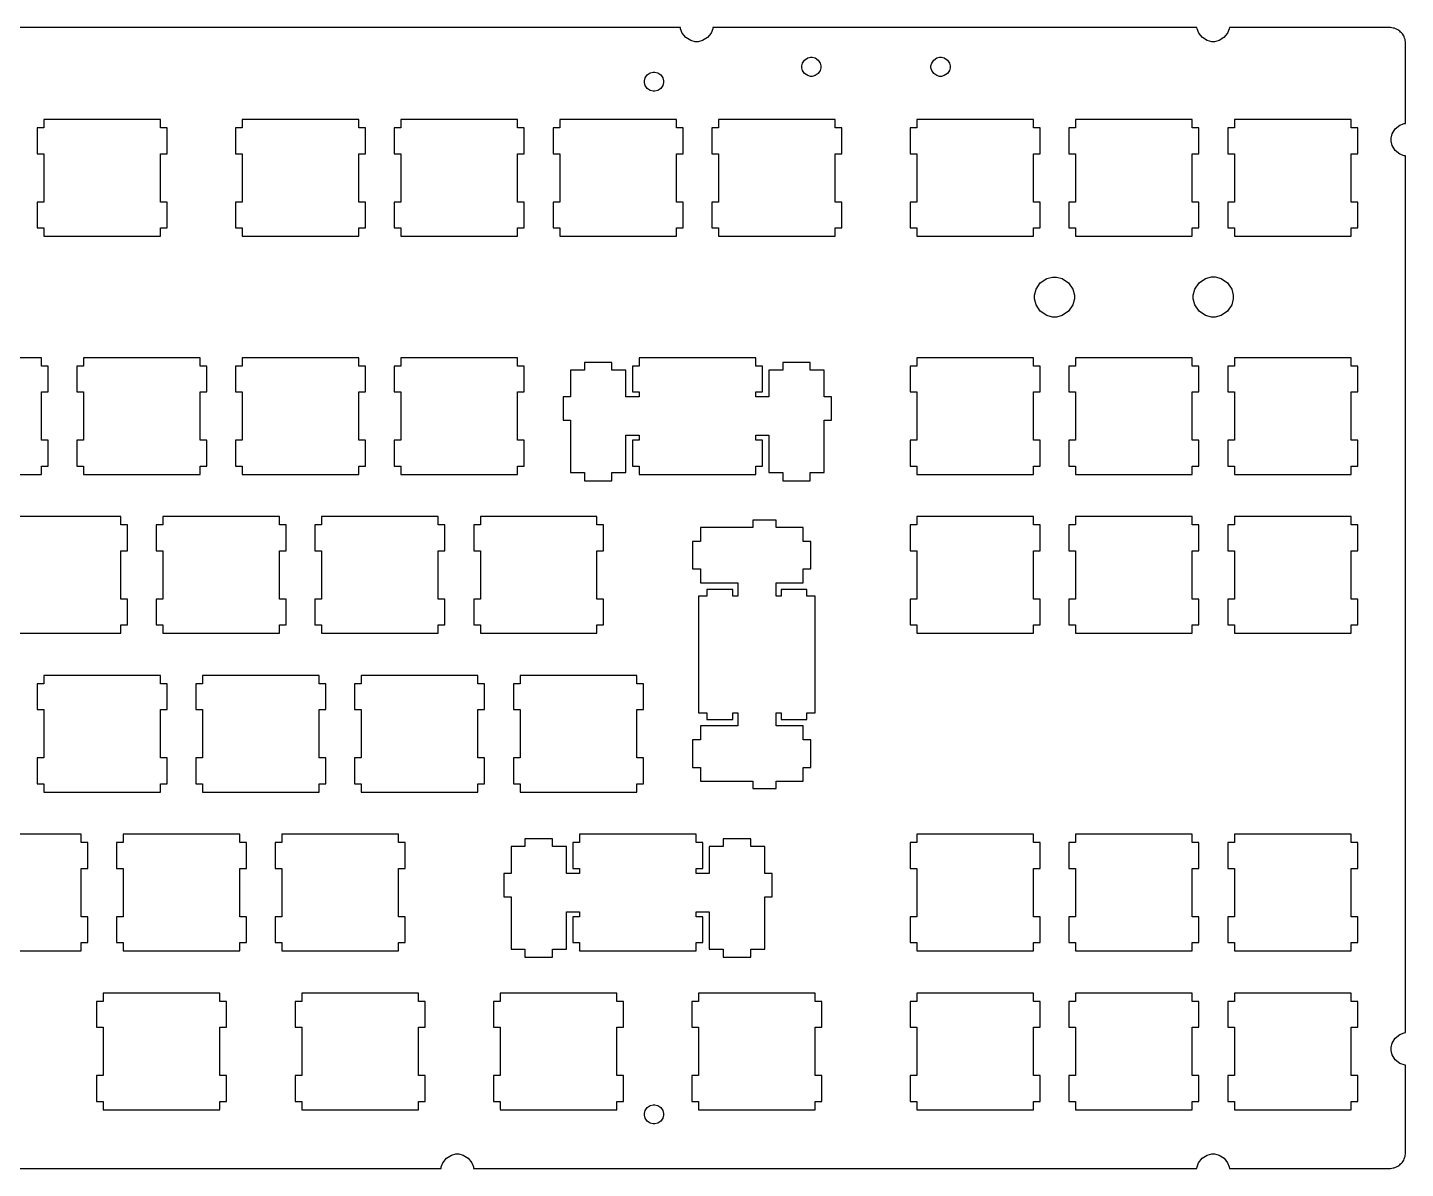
# Model space of a CAD drawing. Extents: x 0 to 356, y 0 to 137.
# Drawn here: x 190.4 to 355.7, y 0 to 136.9 of the extents above; entities that cross this region are included whole.
import ezdxf

# ---------------------------------------------------------------- set-up
doc = ezdxf.new("R2010")
doc.units = 0
doc.layers.get('0').update_dxf_attribs({"linetype": 'CONTINUOUS'})

msp = doc.modelspace()

# ---------------------------------------------------------------- linework, layer by layer
at = {"color": 0}
for p, q in [((268.708, 136.883), (125.224, 136.883)), ((268.731, 136.712), (268.708, 136.883)), ((268.93, 136.215), (268.731, 136.712)), ((269.362, 135.678), (268.93, 136.215)), ((269.958, 135.321), (269.362, 135.678)), ((271.964, 135.678), (271.371, 135.321)), ((272.394, 136.215), (271.964, 135.678)), ((272.591, 136.712), (272.394, 136.215)), ((272.615, 136.883), (272.591, 136.712)), ((330.691, 136.883), (272.615, 136.883)), ((330.714, 136.712), (330.691, 136.883)), ((330.914, 136.216), (330.714, 136.712)), ((331.347, 135.679), (330.914, 136.216)), ((331.942, 135.322), (331.347, 135.679)), ((333.945, 135.679), (333.353, 135.322)), ((334.375, 136.216), (333.945, 135.679)), ((334.573, 136.712), (334.375, 136.216)), ((334.597, 136.883), (334.573, 136.712)), ((353.931, 136.883), (334.597, 136.883)), ((354.08, 136.867), (353.931, 136.883)), ((354.231, 136.831), (354.08, 136.867)), ((354.379, 136.795), (354.231, 136.831)), ((354.521, 136.743), (354.379, 136.795)), ((354.662, 136.69), (354.521, 136.743)), ((354.792, 136.619), (354.662, 136.69)), ((354.919, 136.54), (354.792, 136.619)), ((355.043, 136.442), (354.919, 136.54)), ((355.145, 136.346), (355.043, 136.442)), ((355.254, 136.241), (355.145, 136.346)), ((355.35, 136.125), (355.254, 136.241)), ((355.431, 136.011), (355.35, 136.125)), ((355.508, 135.879), (355.431, 136.011)), ((355.572, 135.756), (355.508, 135.879)), ((355.625, 135.614), (355.572, 135.756)), ((355.667, 135.472), (355.625, 135.614)), ((270.488, 135.191), (269.958, 135.321)), ((270.666, 135.191), (270.488, 135.191)), ((270.842, 135.191), (270.666, 135.191)), ((271.371, 135.321), (270.842, 135.191)), ((332.471, 135.191), (331.942, 135.322)), ((332.649, 135.191), (332.471, 135.191)), ((332.824, 135.191), (332.649, 135.191)), ((333.353, 135.322), (332.824, 135.191)), ((355.695, 135.332), (355.667, 135.472)), ((355.713, 135.191), (355.695, 135.332)), ((355.72, 135.05), (355.713, 135.191)), ((355.72, 125.393), (355.72, 135.05)), ((283.283, 132.287), (283.373, 132.623)), ((283.283, 132.175), (283.283, 132.287)), ((283.373, 132.623), (283.62, 132.989)), ((283.62, 132.989), (283.985, 133.236)), ((283.985, 133.236), (284.319, 133.325)), ((284.319, 133.325), (284.433, 133.325)), ((284.433, 133.325), (284.544, 133.325)), ((284.544, 133.325), (284.879, 133.236)), ((284.879, 133.236), (285.246, 132.989)), ((285.246, 132.989), (285.492, 132.623)), ((285.492, 132.623), (285.583, 132.287)), ((285.583, 132.287), (285.583, 132.175)), ((298.783, 132.287), (298.873, 132.623)), ((298.783, 132.175), (298.783, 132.287)), ((298.873, 132.623), (299.12, 132.989)), ((299.12, 132.989), (299.485, 133.236)), ((299.485, 133.236), (299.82, 133.325)), ((299.82, 133.325), (299.933, 133.325)), ((299.933, 133.325), (300.045, 133.325)), ((300.045, 133.325), (300.379, 133.236)), ((300.379, 133.236), (300.746, 132.989)), ((300.746, 132.989), (300.992, 132.623)), ((300.992, 132.623), (301.083, 132.287)), ((301.083, 132.287), (301.083, 132.175)), ((264.396, 130.511), (264.486, 130.846)), ((264.486, 130.846), (264.732, 131.21)), ((264.732, 131.21), (265.097, 131.457)), ((265.097, 131.457), (265.432, 131.546)), ((265.432, 131.546), (265.545, 131.546)), ((265.545, 131.546), (265.657, 131.546)), ((265.657, 131.546), (265.992, 131.457)), ((265.992, 131.457), (266.358, 131.21)), ((266.358, 131.21), (266.605, 130.846)), ((266.605, 130.846), (266.696, 130.511)), ((283.283, 132.063), (283.283, 132.175)), ((283.373, 131.728), (283.283, 132.063)), ((283.62, 131.363), (283.373, 131.728)), ((283.985, 131.116), (283.62, 131.363)), ((284.319, 131.025), (283.985, 131.116)), ((284.433, 131.025), (284.319, 131.025)), ((284.544, 131.025), (284.433, 131.025)), ((284.879, 131.116), (284.544, 131.025)), ((285.246, 131.363), (284.879, 131.116)), ((285.492, 131.728), (285.246, 131.363)), ((285.583, 132.063), (285.492, 131.728)), ((285.583, 132.175), (285.583, 132.063)), ((298.783, 132.063), (298.783, 132.175)), ((298.873, 131.728), (298.783, 132.063)), ((299.12, 131.363), (298.873, 131.728)), ((299.485, 131.116), (299.12, 131.363)), ((299.82, 131.025), (299.485, 131.116)), ((299.933, 131.025), (299.82, 131.025)), ((300.045, 131.025), (299.933, 131.025)), ((300.379, 131.116), (300.045, 131.025)), ((300.746, 131.363), (300.379, 131.116)), ((300.992, 131.728), (300.746, 131.363)), ((301.083, 132.063), (300.992, 131.728)), ((301.083, 132.175), (301.083, 132.063)), ((264.396, 130.398), (264.396, 130.511)), ((264.396, 130.286), (264.396, 130.398)), ((264.486, 129.952), (264.396, 130.286)), ((264.732, 129.585), (264.486, 129.952)), ((265.097, 129.339), (264.732, 129.585)), ((265.432, 129.248), (265.097, 129.339)), ((265.545, 129.248), (265.432, 129.248)), ((265.657, 129.248), (265.545, 129.248)), ((265.992, 129.339), (265.657, 129.248)), ((266.358, 129.585), (265.992, 129.339)), ((266.605, 129.952), (266.358, 129.585)), ((266.696, 130.286), (266.605, 129.952)), ((266.696, 130.511), (266.696, 130.398)), ((266.696, 130.398), (266.696, 130.286)), ((206.314, 125.855), (192.315, 125.855)), ((192.315, 125.855), (192.315, 124.856)), ((206.314, 124.856), (206.314, 125.855)), ((230.128, 125.855), (216.128, 125.855)), ((216.128, 125.855), (216.128, 124.856)), ((230.128, 124.856), (230.128, 125.855)), ((249.178, 125.855), (235.178, 125.855)), ((235.178, 125.855), (235.178, 124.856)), ((249.178, 124.856), (249.178, 125.855)), ((268.228, 125.855), (254.228, 125.855)), ((254.228, 125.855), (254.228, 124.856)), ((268.228, 124.856), (268.228, 125.855)), ((287.278, 125.855), (273.278, 125.855)), ((273.278, 125.855), (273.278, 124.856)), ((287.278, 124.856), (287.278, 125.855)), ((311.089, 125.855), (297.09, 125.855)), ((297.09, 125.855), (297.09, 124.856)), ((311.089, 124.856), (311.089, 125.855)), ((330.139, 125.855), (316.14, 125.855)), ((316.14, 125.855), (316.14, 124.856)), ((330.139, 124.856), (330.139, 125.855)), ((349.189, 125.855), (335.19, 125.855)), ((335.19, 125.855), (335.19, 124.856)), ((349.189, 124.856), (349.189, 125.855)), ((192.315, 124.856), (191.514, 124.856)), ((191.514, 124.856), (191.514, 121.755)), ((207.115, 124.856), (206.314, 124.856)), ((207.115, 121.755), (207.115, 124.856)), ((216.128, 124.856), (215.328, 124.856)), ((215.328, 124.856), (215.328, 121.755)), ((230.928, 124.856), (230.128, 124.856)), ((230.928, 121.755), (230.928, 124.856)), ((235.178, 124.856), (234.378, 124.856)), ((234.378, 124.856), (234.378, 121.755)), ((249.978, 124.856), (249.178, 124.856)), ((249.978, 121.755), (249.978, 124.856)), ((254.228, 124.856), (253.428, 124.856)), ((253.428, 124.856), (253.428, 121.755)), ((269.028, 124.856), (268.228, 124.856)), ((269.028, 121.755), (269.028, 124.856)), ((273.278, 124.856), (272.478, 124.856)), ((272.478, 124.856), (272.478, 121.755)), ((288.078, 124.856), (287.278, 124.856)), ((288.078, 121.755), (288.078, 124.856)), ((297.09, 124.856), (296.289, 124.856)), ((296.289, 124.856), (296.289, 121.755)), ((311.89, 124.856), (311.089, 124.856)), ((311.89, 121.755), (311.89, 124.856)), ((316.14, 124.856), (315.339, 124.856)), ((315.339, 124.856), (315.339, 121.755)), ((330.94, 124.856), (330.139, 124.856)), ((330.94, 121.755), (330.94, 124.856)), ((335.19, 124.856), (334.389, 124.856)), ((334.389, 124.856), (334.389, 121.755)), ((349.99, 124.856), (349.189, 124.856)), ((349.99, 121.755), (349.99, 124.856)), ((354.002, 123.612), (354.132, 124.145)), ((354.132, 124.145), (354.499, 124.743)), ((354.499, 124.743), (355.043, 125.175)), ((355.043, 125.175), (355.547, 125.371)), ((355.547, 125.371), (355.72, 125.393)), ((354.002, 123.434), (354.002, 123.612)), ((354.002, 123.257), (354.002, 123.434)), ((354.132, 122.725), (354.002, 123.257)), ((354.499, 122.131), (354.132, 122.725)), ((191.514, 121.755), (192.315, 121.755)), ((192.315, 121.755), (192.315, 115.956)), ((206.314, 115.956), (206.314, 121.755)), ((206.314, 121.755), (207.115, 121.755)), ((215.328, 121.755), (216.128, 121.755)), ((216.128, 121.755), (216.128, 115.956)), ((230.128, 115.956), (230.128, 121.755)), ((230.128, 121.755), (230.928, 121.755)), ((234.378, 121.755), (235.178, 121.755)), ((235.178, 121.755), (235.178, 115.956)), ((249.178, 115.956), (249.178, 121.755)), ((249.178, 121.755), (249.978, 121.755)), ((253.428, 121.755), (254.228, 121.755)), ((254.228, 121.755), (254.228, 115.956)), ((268.228, 115.956), (268.228, 121.755)), ((268.228, 121.755), (269.028, 121.755)), ((272.478, 121.755), (273.278, 121.755)), ((273.278, 121.755), (273.278, 115.956)), ((287.278, 115.956), (287.278, 121.755)), ((287.278, 121.755), (288.078, 121.755)), ((296.289, 121.755), (297.09, 121.755)), ((297.09, 121.755), (297.09, 115.956)), ((311.089, 115.956), (311.089, 121.755)), ((311.089, 121.755), (311.89, 121.755)), ((315.339, 121.755), (316.14, 121.755)), ((316.14, 121.755), (316.14, 115.956)), ((330.139, 115.956), (330.139, 121.755)), ((330.139, 121.755), (330.94, 121.755)), ((334.389, 121.755), (335.19, 121.755)), ((335.19, 121.755), (335.19, 115.956)), ((349.189, 115.956), (349.189, 121.755)), ((349.189, 121.755), (349.99, 121.755)), ((355.043, 121.701), (354.499, 122.131)), ((355.547, 121.507), (355.043, 121.701)), ((355.72, 121.485), (355.547, 121.507)), ((355.72, 16.3394), (355.72, 121.485)), ((192.315, 115.956), (191.514, 115.956)), ((191.514, 115.956), (191.514, 112.856)), ((207.115, 115.956), (206.314, 115.956)), ((207.115, 112.856), (207.115, 115.956)), ((216.128, 115.956), (215.328, 115.956)), ((215.328, 115.956), (215.328, 112.856)), ((230.928, 115.956), (230.128, 115.956)), ((230.928, 112.856), (230.928, 115.956)), ((235.178, 115.956), (234.378, 115.956)), ((234.378, 115.956), (234.378, 112.856)), ((249.978, 115.956), (249.178, 115.956)), ((249.978, 112.856), (249.978, 115.956)), ((254.228, 115.956), (253.428, 115.956)), ((253.428, 115.956), (253.428, 112.856)), ((269.028, 115.956), (268.228, 115.956)), ((269.028, 112.856), (269.028, 115.956)), ((273.278, 115.956), (272.478, 115.956)), ((272.478, 115.956), (272.478, 112.856)), ((288.078, 115.956), (287.278, 115.956)), ((288.078, 112.856), (288.078, 115.956)), ((297.09, 115.956), (296.289, 115.956)), ((296.289, 115.956), (296.289, 112.856)), ((311.89, 115.956), (311.089, 115.956)), ((311.89, 112.856), (311.89, 115.956)), ((316.14, 115.956), (315.339, 115.956)), ((315.339, 115.956), (315.339, 112.856)), ((330.94, 115.956), (330.139, 115.956)), ((330.94, 112.856), (330.94, 115.956)), ((335.19, 115.956), (334.389, 115.956)), ((334.389, 115.956), (334.389, 112.856)), ((349.99, 115.956), (349.189, 115.956)), ((349.99, 112.856), (349.99, 115.956)), ((191.514, 112.856), (192.315, 112.856)), ((192.315, 112.856), (192.315, 111.855)), ((206.314, 111.855), (206.314, 112.856)), ((206.314, 112.856), (207.115, 112.856)), ((215.328, 112.856), (216.128, 112.856)), ((216.128, 112.856), (216.128, 111.855)), ((230.128, 111.855), (230.128, 112.856)), ((230.128, 112.856), (230.928, 112.856)), ((234.378, 112.856), (235.178, 112.856)), ((235.178, 112.856), (235.178, 111.855)), ((249.178, 111.855), (249.178, 112.856)), ((249.178, 112.856), (249.978, 112.856)), ((253.428, 112.856), (254.228, 112.856)), ((254.228, 112.856), (254.228, 111.855)), ((268.228, 111.855), (268.228, 112.856)), ((268.228, 112.856), (269.028, 112.856)), ((272.478, 112.856), (273.278, 112.856)), ((273.278, 112.856), (273.278, 111.855)), ((287.278, 111.855), (287.278, 112.856)), ((287.278, 112.856), (288.078, 112.856)), ((296.289, 112.856), (297.09, 112.856)), ((297.09, 112.856), (297.09, 111.855)), ((311.089, 111.855), (311.089, 112.856)), ((311.089, 112.856), (311.89, 112.856)), ((315.339, 112.856), (316.14, 112.856)), ((316.14, 112.856), (316.14, 111.855)), ((330.139, 111.855), (330.139, 112.856)), ((330.139, 112.856), (330.94, 112.856)), ((334.389, 112.856), (335.19, 112.856)), ((335.19, 112.856), (335.19, 111.855)), ((349.189, 111.855), (349.189, 112.856)), ((349.189, 112.856), (349.99, 112.856)), ((192.315, 111.855), (206.314, 111.855)), ((216.128, 111.855), (230.128, 111.855)), ((235.178, 111.855), (249.178, 111.855)), ((254.228, 111.855), (268.228, 111.855)), ((273.278, 111.855), (287.278, 111.855)), ((297.09, 111.855), (311.089, 111.855)), ((316.14, 111.855), (330.139, 111.855)), ((335.19, 111.855), (349.189, 111.855)), ((311.391, 105.501), (311.905, 106.263)), ((311.905, 106.263), (312.669, 106.779)), ((312.669, 106.779), (313.369, 106.966)), ((313.369, 106.966), (313.603, 106.966)), ((313.603, 106.966), (313.836, 106.966)), ((313.836, 106.966), (314.537, 106.779)), ((314.537, 106.779), (315.299, 106.263)), ((315.299, 106.263), (315.815, 105.501)), ((330.452, 105.504), (330.966, 106.266)), ((330.966, 106.266), (331.73, 106.782)), ((331.73, 106.782), (332.43, 106.969)), ((332.43, 106.969), (332.664, 106.969)), ((332.664, 106.969), (332.897, 106.969)), ((332.897, 106.969), (333.598, 106.782)), ((333.598, 106.782), (334.36, 106.266)), ((334.36, 106.266), (334.876, 105.504)), ((311.204, 104.801), (311.391, 105.501)), ((311.204, 104.567), (311.204, 104.801)), ((311.204, 104.334), (311.204, 104.567)), ((311.391, 103.633), (311.204, 104.334)), ((315.815, 105.501), (316.004, 104.801)), ((316.004, 104.334), (315.815, 103.633)), ((316.004, 104.801), (316.004, 104.567)), ((316.004, 104.567), (316.004, 104.334)), ((330.265, 104.803), (330.452, 105.504)), ((330.265, 104.568), (330.265, 104.803)), ((330.265, 104.335), (330.265, 104.568)), ((330.452, 103.636), (330.265, 104.335)), ((334.876, 105.504), (335.064, 104.803)), ((335.064, 104.335), (334.876, 103.636)), ((335.064, 104.803), (335.064, 104.568)), ((335.064, 104.568), (335.064, 104.335)), ((311.905, 102.869), (311.391, 103.633)), ((312.669, 102.354), (311.905, 102.869)), ((315.299, 102.869), (314.537, 102.354)), ((315.815, 103.633), (315.299, 102.869)), ((330.966, 102.873), (330.452, 103.636)), ((331.73, 102.358), (330.966, 102.873)), ((334.36, 102.873), (333.598, 102.358)), ((334.876, 103.636), (334.36, 102.873)), ((313.369, 102.165), (312.669, 102.354)), ((313.603, 102.165), (313.369, 102.165)), ((313.836, 102.165), (313.603, 102.165)), ((314.537, 102.354), (313.836, 102.165)), ((332.43, 102.169), (331.73, 102.358)), ((332.664, 102.169), (332.43, 102.169)), ((332.897, 102.169), (332.664, 102.169)), ((333.598, 102.358), (332.897, 102.169)), ((192.028, 97.2799), (178.028, 97.2799)), ((192.028, 96.2808), (192.028, 97.2799)), ((192.828, 96.2808), (192.028, 96.2808)), ((192.828, 93.1803), (192.828, 96.2808)), ((197.078, 96.2808), (196.278, 96.2808)), ((196.278, 96.2808), (196.278, 93.1803)), ((211.078, 97.2799), (197.078, 97.2799)), ((197.078, 97.2799), (197.078, 96.2808)), ((211.078, 96.2808), (211.078, 97.2799)), ((211.878, 96.2808), (211.078, 96.2808)), ((211.878, 93.1803), (211.878, 96.2808)), ((216.128, 96.2808), (215.328, 96.2808)), ((215.328, 96.2808), (215.328, 93.1803)), ((230.128, 97.2799), (216.128, 97.2799)), ((216.128, 97.2799), (216.128, 96.2808)), ((230.128, 96.2808), (230.128, 97.2799)), ((230.928, 96.2808), (230.128, 96.2808)), ((230.928, 93.1803), (230.928, 96.2808)), ((235.178, 96.2808), (234.378, 96.2808)), ((234.378, 96.2808), (234.378, 93.1803)), ((249.178, 97.2799), (235.178, 97.2799)), ((235.178, 97.2799), (235.178, 96.2808)), ((249.178, 96.2808), (249.178, 97.2799)), ((249.978, 96.2808), (249.178, 96.2808)), ((249.978, 93.1803), (249.978, 96.2808)), ((260.503, 96.7285), (257.203, 96.7285)), ((257.203, 96.7285), (257.203, 95.8109)), ((260.503, 95.8109), (260.503, 96.7285)), ((263.753, 96.2808), (262.953, 96.2808)), ((262.953, 96.2808), (262.953, 93.1803)), ((277.753, 97.2799), (263.753, 97.2799)), ((263.753, 97.2799), (263.753, 96.2808)), ((277.753, 96.2808), (277.753, 97.2799)), ((278.553, 96.2808), (277.753, 96.2808)), ((278.553, 93.1803), (278.553, 96.2808)), ((284.303, 96.7285), (281.003, 96.7285)), ((281.003, 96.7285), (281.003, 95.8109)), ((284.303, 95.8109), (284.303, 96.7285)), ((297.09, 96.2808), (296.289, 96.2808)), ((296.289, 96.2808), (296.289, 93.1803)), ((311.089, 97.2799), (297.09, 97.2799)), ((297.09, 97.2799), (297.09, 96.2808)), ((311.089, 96.2808), (311.089, 97.2799)), ((311.89, 96.2808), (311.089, 96.2808)), ((311.89, 93.1803), (311.89, 96.2808)), ((316.14, 96.2808), (315.339, 96.2808)), ((315.339, 96.2808), (315.339, 93.1803)), ((330.139, 97.2799), (316.14, 97.2799)), ((316.14, 97.2799), (316.14, 96.2808)), ((330.139, 96.2808), (330.139, 97.2799)), ((330.94, 96.2808), (330.139, 96.2808)), ((330.94, 93.1803), (330.94, 96.2808)), ((335.19, 96.2808), (334.389, 96.2808)), ((334.389, 96.2808), (334.389, 93.1803)), ((349.189, 97.2799), (335.19, 97.2799)), ((335.19, 97.2799), (335.19, 96.2808)), ((349.189, 96.2808), (349.189, 97.2799)), ((349.99, 96.2808), (349.189, 96.2808)), ((349.99, 93.1803), (349.99, 96.2808)), ((257.203, 95.8109), (255.528, 95.8109)), ((255.528, 95.8109), (255.528, 92.5795)), ((262.177, 95.8109), (260.503, 95.8109)), ((262.177, 92.5795), (262.177, 95.8109)), ((281.003, 95.8109), (279.327, 95.8109)), ((279.327, 95.8109), (279.327, 92.5795)), ((285.978, 95.8109), (284.303, 95.8109)), ((285.978, 92.5795), (285.978, 95.8109)), ((192.028, 87.3788), (192.028, 93.1803)), ((192.028, 93.1803), (192.828, 93.1803)), ((196.278, 93.1803), (197.078, 93.1803)), ((197.078, 93.1803), (197.078, 87.3788)), ((211.078, 87.3788), (211.078, 93.1803)), ((211.078, 93.1803), (211.878, 93.1803)), ((215.328, 93.1803), (216.128, 93.1803)), ((216.128, 93.1803), (216.128, 87.3788)), ((230.128, 87.3788), (230.128, 93.1803)), ((230.128, 93.1803), (230.928, 93.1803)), ((234.378, 93.1803), (235.178, 93.1803)), ((235.178, 93.1803), (235.178, 87.3788)), ((249.178, 87.3788), (249.178, 93.1803)), ((249.178, 93.1803), (249.978, 93.1803)), ((262.953, 93.1803), (263.753, 93.1803)), ((263.753, 93.1803), (263.753, 92.5795)), ((277.753, 92.5795), (277.753, 93.1803)), ((277.753, 93.1803), (278.553, 93.1803)), ((296.289, 93.1803), (297.09, 93.1803)), ((297.09, 93.1803), (297.09, 87.3788)), ((311.089, 87.3788), (311.089, 93.1803)), ((311.089, 93.1803), (311.89, 93.1803)), ((315.339, 93.1803), (316.14, 93.1803)), ((316.14, 93.1803), (316.14, 87.3788)), ((330.139, 87.3788), (330.139, 93.1803)), ((330.139, 93.1803), (330.94, 93.1803)), ((334.389, 93.1803), (335.19, 93.1803)), ((335.19, 93.1803), (335.19, 87.3788)), ((349.189, 87.3788), (349.189, 93.1803)), ((349.189, 93.1803), (349.99, 93.1803)), ((255.528, 92.5795), (254.653, 92.5795)), ((254.653, 92.5795), (254.653, 89.7805)), ((263.753, 92.5795), (262.177, 92.5795)), ((279.327, 92.5795), (277.753, 92.5795)), ((286.852, 92.5795), (285.978, 92.5795)), ((286.852, 89.7805), (286.852, 92.5795)), ((254.653, 89.7805), (255.528, 89.7805)), ((255.528, 89.7805), (255.528, 83.5092)), ((285.978, 83.5092), (285.978, 89.7805)), ((285.978, 89.7805), (286.852, 89.7805)), ((262.177, 83.5092), (262.177, 87.9796)), ((262.177, 87.9796), (263.753, 87.9796)), ((263.753, 87.9796), (263.753, 87.3788)), ((277.753, 87.3788), (277.753, 87.9796)), ((277.753, 87.9796), (279.327, 87.9796)), ((279.327, 87.9796), (279.327, 83.5092)), ((192.828, 87.3788), (192.028, 87.3788)), ((192.828, 84.2807), (192.828, 87.3788)), ((197.078, 87.3788), (196.278, 87.3788)), ((196.278, 87.3788), (196.278, 84.2807)), ((211.878, 87.3788), (211.078, 87.3788)), ((211.878, 84.2807), (211.878, 87.3788)), ((216.128, 87.3788), (215.328, 87.3788)), ((215.328, 87.3788), (215.328, 84.2807)), ((230.928, 87.3788), (230.128, 87.3788)), ((230.928, 84.2807), (230.928, 87.3788)), ((235.178, 87.3788), (234.378, 87.3788)), ((234.378, 87.3788), (234.378, 84.2807)), ((249.978, 87.3788), (249.178, 87.3788)), ((249.978, 84.2807), (249.978, 87.3788)), ((263.753, 87.3788), (262.953, 87.3788)), ((262.953, 87.3788), (262.953, 84.2807)), ((278.553, 87.3788), (277.753, 87.3788)), ((278.553, 84.2807), (278.553, 87.3788)), ((297.09, 87.3788), (296.289, 87.3788)), ((296.289, 87.3788), (296.289, 84.2807)), ((311.89, 87.3788), (311.089, 87.3788)), ((311.89, 84.2807), (311.89, 87.3788)), ((316.14, 87.3788), (315.339, 87.3788)), ((315.339, 87.3788), (315.339, 84.2807)), ((330.94, 87.3788), (330.139, 87.3788)), ((330.94, 84.2807), (330.94, 87.3788)), ((335.19, 87.3788), (334.389, 87.3788)), ((334.389, 87.3788), (334.389, 84.2807)), ((349.99, 87.3788), (349.189, 87.3788)), ((349.99, 84.2807), (349.99, 87.3788)), ((178.028, 83.2817), (192.028, 83.2817)), ((192.028, 83.2817), (192.028, 84.2807)), ((192.028, 84.2807), (192.828, 84.2807)), ((196.278, 84.2807), (197.078, 84.2807)), ((197.078, 84.2807), (197.078, 83.2817)), ((197.078, 83.2817), (211.078, 83.2817)), ((211.078, 83.2817), (211.078, 84.2807)), ((211.078, 84.2807), (211.878, 84.2807)), ((215.328, 84.2807), (216.128, 84.2807)), ((216.128, 84.2807), (216.128, 83.2817)), ((216.128, 83.2817), (230.128, 83.2817)), ((230.128, 83.2817), (230.128, 84.2807)), ((230.128, 84.2807), (230.928, 84.2807)), ((234.378, 84.2807), (235.178, 84.2807)), ((235.178, 84.2807), (235.178, 83.2817)), ((235.178, 83.2817), (249.178, 83.2817)), ((249.178, 83.2817), (249.178, 84.2807)), ((249.178, 84.2807), (249.978, 84.2807)), ((255.528, 83.5092), (257.203, 83.5092)), ((257.203, 83.5092), (257.203, 82.5292)), ((260.503, 82.5292), (260.503, 83.5092)), ((260.503, 83.5092), (262.177, 83.5092)), ((262.953, 84.2807), (263.753, 84.2807)), ((263.753, 84.2807), (263.753, 83.2817)), ((263.753, 83.2817), (277.753, 83.2817)), ((277.753, 83.2817), (277.753, 84.2807)), ((277.753, 84.2807), (278.553, 84.2807)), ((279.327, 83.5092), (281.003, 83.5092)), ((281.003, 83.5092), (281.003, 82.5292)), ((284.303, 82.5292), (284.303, 83.5092)), ((284.303, 83.5092), (285.978, 83.5092)), ((296.289, 84.2807), (297.09, 84.2807)), ((297.09, 84.2807), (297.09, 83.2817)), ((297.09, 83.2817), (311.089, 83.2817)), ((311.089, 83.2817), (311.089, 84.2807)), ((311.089, 84.2807), (311.89, 84.2807)), ((315.339, 84.2807), (316.14, 84.2807)), ((316.14, 84.2807), (316.14, 83.2817)), ((316.14, 83.2817), (330.139, 83.2817)), ((330.139, 83.2817), (330.139, 84.2807)), ((330.139, 84.2807), (330.94, 84.2807)), ((334.389, 84.2807), (335.19, 84.2807)), ((335.19, 84.2807), (335.19, 83.2817)), ((335.19, 83.2817), (349.189, 83.2817)), ((349.189, 83.2817), (349.189, 84.2807)), ((349.189, 84.2807), (349.99, 84.2807)), ((257.203, 82.5292), (260.503, 82.5292)), ((281.003, 82.5292), (284.303, 82.5292)), ((201.553, 78.2299), (187.553, 78.2299)), ((201.553, 77.2308), (201.553, 78.2299)), ((220.603, 78.2299), (206.603, 78.2299)), ((206.603, 78.2299), (206.603, 77.2308)), ((220.603, 77.2308), (220.603, 78.2299)), ((239.653, 78.2299), (225.653, 78.2299)), ((225.653, 78.2299), (225.653, 77.2308)), ((239.653, 77.2308), (239.653, 78.2299)), ((258.703, 78.2299), (244.703, 78.2299)), ((244.703, 78.2299), (244.703, 77.2308)), ((258.703, 77.2308), (258.703, 78.2299)), ((280.195, 77.8055), (277.395, 77.8055)), ((277.395, 77.8055), (277.395, 76.9288)), ((280.195, 76.9288), (280.195, 77.8055)), ((311.089, 78.2299), (297.09, 78.2299)), ((297.09, 78.2299), (297.09, 77.2308)), ((311.089, 77.2308), (311.089, 78.2299)), ((330.139, 78.2299), (316.14, 78.2299)), ((316.14, 78.2299), (316.14, 77.2308)), ((330.139, 77.2308), (330.139, 78.2299)), ((349.189, 78.2299), (335.19, 78.2299)), ((335.19, 78.2299), (335.19, 77.2308)), ((349.189, 77.2308), (349.189, 78.2299)), ((202.353, 77.2308), (201.553, 77.2308)), ((202.353, 74.1303), (202.353, 77.2308)), ((206.603, 77.2308), (205.803, 77.2308)), ((205.803, 77.2308), (205.803, 74.1303)), ((221.403, 77.2308), (220.603, 77.2308)), ((221.403, 74.1303), (221.403, 77.2308)), ((225.653, 77.2308), (224.853, 77.2308)), ((224.853, 77.2308), (224.853, 74.1303)), ((240.453, 77.2308), (239.653, 77.2308)), ((240.453, 74.1303), (240.453, 77.2308)), ((244.703, 77.2308), (243.903, 77.2308)), ((243.903, 77.2308), (243.903, 74.1303)), ((259.503, 77.2308), (258.703, 77.2308)), ((259.503, 74.1303), (259.503, 77.2308)), ((277.395, 76.9288), (271.126, 76.9288)), ((271.126, 76.9288), (271.126, 75.2531)), ((283.425, 76.9288), (280.195, 76.9288)), ((283.425, 75.2531), (283.425, 76.9288)), ((297.09, 77.2308), (296.289, 77.2308)), ((296.289, 77.2308), (296.289, 74.1303)), ((311.89, 77.2308), (311.089, 77.2308)), ((311.89, 74.1303), (311.89, 77.2308)), ((316.14, 77.2308), (315.339, 77.2308)), ((315.339, 77.2308), (315.339, 74.1303)), ((330.94, 77.2308), (330.139, 77.2308)), ((330.94, 74.1303), (330.94, 77.2308)), ((335.19, 77.2308), (334.389, 77.2308)), ((334.389, 77.2308), (334.389, 74.1303)), ((349.99, 77.2308), (349.189, 77.2308)), ((349.99, 74.1303), (349.99, 77.2308)), ((271.126, 75.2531), (270.145, 75.2531)), ((270.145, 75.2531), (270.145, 71.9557)), ((284.346, 75.2531), (283.425, 75.2531)), ((284.346, 71.9557), (284.346, 75.2531)), ((201.553, 68.3288), (201.553, 74.1303)), ((201.553, 74.1303), (202.353, 74.1303)), ((205.803, 74.1303), (206.603, 74.1303)), ((206.603, 74.1303), (206.603, 68.3288)), ((220.603, 68.3288), (220.603, 74.1303)), ((220.603, 74.1303), (221.403, 74.1303)), ((224.853, 74.1303), (225.653, 74.1303)), ((225.653, 74.1303), (225.653, 68.3288)), ((239.653, 68.3288), (239.653, 74.1303)), ((239.653, 74.1303), (240.453, 74.1303)), ((243.903, 74.1303), (244.703, 74.1303)), ((244.703, 74.1303), (244.703, 68.3288)), ((258.703, 68.3288), (258.703, 74.1303)), ((258.703, 74.1303), (259.503, 74.1303)), ((296.289, 74.1303), (297.09, 74.1303)), ((297.09, 74.1303), (297.09, 68.3288)), ((311.089, 68.3288), (311.089, 74.1303)), ((311.089, 74.1303), (311.89, 74.1303)), ((315.339, 74.1303), (316.14, 74.1303)), ((316.14, 74.1303), (316.14, 68.3288)), ((330.139, 68.3288), (330.139, 74.1303)), ((330.139, 74.1303), (330.94, 74.1303)), ((334.389, 74.1303), (335.19, 74.1303)), ((335.19, 74.1303), (335.19, 68.3288)), ((349.189, 68.3288), (349.189, 74.1303)), ((349.189, 74.1303), (349.99, 74.1303)), ((270.145, 71.9557), (271.126, 71.9557)), ((271.126, 71.9557), (271.126, 70.28)), ((283.425, 70.28), (283.425, 71.9557)), ((283.425, 71.9557), (284.346, 71.9557)), ((271.126, 70.28), (275.595, 70.28)), ((274.996, 69.5043), (271.895, 69.5043)), ((271.895, 69.5043), (271.895, 68.7049)), ((274.996, 68.7049), (274.996, 69.5043)), ((275.595, 70.28), (275.595, 68.7049)), ((280.195, 68.7049), (280.195, 70.28)), ((280.195, 70.28), (283.425, 70.28)), ((283.895, 69.5043), (280.796, 69.5043)), ((280.796, 69.5043), (280.796, 68.7049)), ((283.895, 68.7049), (283.895, 69.5043)), ((202.353, 68.3288), (201.553, 68.3288)), ((202.353, 65.2307), (202.353, 68.3288)), ((206.603, 68.3288), (205.803, 68.3288)), ((205.803, 68.3288), (205.803, 65.2307)), ((221.403, 68.3288), (220.603, 68.3288)), ((221.403, 65.2307), (221.403, 68.3288)), ((225.653, 68.3288), (224.853, 68.3288)), ((224.853, 68.3288), (224.853, 65.2307)), ((240.453, 68.3288), (239.653, 68.3288)), ((240.453, 65.2307), (240.453, 68.3288)), ((244.703, 68.3288), (243.903, 68.3288)), ((243.903, 68.3288), (243.903, 65.2307)), ((259.503, 68.3288), (258.703, 68.3288)), ((259.503, 65.2307), (259.503, 68.3288)), ((271.895, 68.7049), (270.896, 68.7049)), ((270.896, 68.7049), (270.896, 54.7038)), ((275.595, 68.7049), (274.996, 68.7049)), ((280.796, 68.7049), (280.195, 68.7049)), ((284.896, 68.7049), (283.895, 68.7049)), ((284.896, 54.7038), (284.896, 68.7049)), ((297.09, 68.3288), (296.289, 68.3288)), ((296.289, 68.3288), (296.289, 65.2307)), ((311.89, 68.3288), (311.089, 68.3288)), ((311.89, 65.2307), (311.89, 68.3288)), ((316.14, 68.3288), (315.339, 68.3288)), ((315.339, 68.3288), (315.339, 65.2307)), ((330.94, 68.3288), (330.139, 68.3288)), ((330.94, 65.2307), (330.94, 68.3288)), ((335.19, 68.3288), (334.389, 68.3288)), ((334.389, 68.3288), (334.389, 65.2307)), ((349.99, 68.3288), (349.189, 68.3288)), ((349.99, 65.2307), (349.99, 68.3288)), ((201.553, 64.2288), (201.553, 65.2307)), ((201.553, 65.2307), (202.353, 65.2307)), ((205.803, 65.2307), (206.603, 65.2307)), ((206.603, 65.2307), (206.603, 64.2288)), ((220.603, 64.2288), (220.603, 65.2307)), ((220.603, 65.2307), (221.403, 65.2307)), ((224.853, 65.2307), (225.653, 65.2307)), ((225.653, 65.2307), (225.653, 64.2288)), ((239.653, 64.2288), (239.653, 65.2307)), ((239.653, 65.2307), (240.453, 65.2307)), ((243.903, 65.2307), (244.703, 65.2307)), ((244.703, 65.2307), (244.703, 64.2288)), ((258.703, 64.2288), (258.703, 65.2307)), ((258.703, 65.2307), (259.503, 65.2307)), ((296.289, 65.2307), (297.09, 65.2307)), ((297.09, 65.2307), (297.09, 64.2288)), ((311.089, 64.2288), (311.089, 65.2307)), ((311.089, 65.2307), (311.89, 65.2307)), ((315.339, 65.2307), (316.14, 65.2307)), ((316.14, 65.2307), (316.14, 64.2288)), ((330.139, 64.2288), (330.139, 65.2307)), ((330.139, 65.2307), (330.94, 65.2307)), ((334.389, 65.2307), (335.19, 65.2307)), ((335.19, 65.2307), (335.19, 64.2288)), ((349.189, 64.2288), (349.189, 65.2307)), ((349.189, 65.2307), (349.99, 65.2307)), ((187.553, 64.2288), (201.553, 64.2288)), ((206.603, 64.2288), (220.603, 64.2288)), ((225.653, 64.2288), (239.653, 64.2288)), ((244.703, 64.2288), (258.703, 64.2288)), ((297.09, 64.2288), (311.089, 64.2288)), ((316.14, 64.2288), (330.139, 64.2288)), ((335.19, 64.2288), (349.189, 64.2288)), ((192.315, 58.1808), (191.514, 58.1808)), ((191.514, 58.1808), (191.514, 55.0803)), ((206.314, 59.1799), (192.315, 59.1799)), ((192.315, 59.1799), (192.315, 58.1808)), ((206.314, 58.1808), (206.314, 59.1799)), ((207.115, 58.1808), (206.314, 58.1808)), ((207.115, 55.0803), (207.115, 58.1808)), ((211.365, 58.1808), (210.564, 58.1808)), ((210.564, 58.1808), (210.564, 55.0803)), ((225.364, 59.1799), (211.365, 59.1799)), ((211.365, 59.1799), (211.365, 58.1808)), ((225.364, 58.1808), (225.364, 59.1799)), ((226.165, 58.1808), (225.364, 58.1808)), ((226.165, 55.0803), (226.165, 58.1808)), ((230.415, 58.1808), (229.614, 58.1808)), ((229.614, 58.1808), (229.614, 55.0803)), ((244.414, 59.1799), (230.415, 59.1799)), ((230.415, 59.1799), (230.415, 58.1808)), ((244.414, 58.1808), (244.414, 59.1799)), ((245.215, 58.1808), (244.414, 58.1808)), ((245.215, 55.0803), (245.215, 58.1808)), ((249.464, 58.1808), (248.664, 58.1808)), ((248.664, 58.1808), (248.664, 55.0803)), ((263.464, 59.1799), (249.464, 59.1799)), ((249.464, 59.1799), (249.464, 58.1808)), ((263.464, 58.1808), (263.464, 59.1799)), ((264.265, 58.1808), (263.464, 58.1808)), ((264.265, 55.0803), (264.265, 58.1808)), ((191.514, 55.0803), (192.315, 55.0803)), ((192.315, 55.0803), (192.315, 49.2788)), ((206.314, 49.2788), (206.314, 55.0803)), ((206.314, 55.0803), (207.115, 55.0803)), ((210.564, 55.0803), (211.365, 55.0803)), ((211.365, 55.0803), (211.365, 49.2788)), ((225.364, 49.2788), (225.364, 55.0803)), ((225.364, 55.0803), (226.165, 55.0803)), ((229.614, 55.0803), (230.415, 55.0803)), ((230.415, 55.0803), (230.415, 49.2788)), ((244.414, 49.2788), (244.414, 55.0803)), ((244.414, 55.0803), (245.215, 55.0803)), ((248.664, 55.0803), (249.464, 55.0803)), ((249.464, 55.0803), (249.464, 49.2788)), ((263.464, 49.2788), (263.464, 55.0803)), ((263.464, 55.0803), (264.265, 55.0803)), ((270.896, 54.7038), (271.895, 54.7038)), ((271.895, 54.7038), (271.895, 53.9048)), ((274.996, 53.9048), (274.996, 54.7038)), ((274.996, 54.7038), (275.595, 54.7038)), ((275.595, 54.7038), (275.595, 53.129)), ((280.195, 53.129), (280.195, 54.7038)), ((280.195, 54.7038), (280.796, 54.7038)), ((280.796, 54.7038), (280.796, 53.9048)), ((283.895, 53.9048), (283.895, 54.7038)), ((283.895, 54.7038), (284.896, 54.7038)), ((275.595, 53.129), (271.126, 53.129)), ((271.126, 53.129), (271.126, 51.4544)), ((271.895, 53.9048), (274.996, 53.9048)), ((283.425, 53.129), (280.195, 53.129)), ((280.796, 53.9048), (283.895, 53.9048)), ((283.425, 51.4544), (283.425, 53.129)), ((271.126, 51.4544), (270.145, 51.4544)), ((270.145, 51.4544), (270.145, 48.1556)), ((284.346, 51.4544), (283.425, 51.4544)), ((284.346, 48.1556), (284.346, 51.4544)), ((192.315, 49.2788), (191.514, 49.2788)), ((191.514, 49.2788), (191.514, 46.1807)), ((207.115, 49.2788), (206.314, 49.2788)), ((207.115, 46.1807), (207.115, 49.2788)), ((211.365, 49.2788), (210.564, 49.2788)), ((210.564, 49.2788), (210.564, 46.1807)), ((226.165, 49.2788), (225.364, 49.2788)), ((226.165, 46.1807), (226.165, 49.2788)), ((230.415, 49.2788), (229.614, 49.2788)), ((229.614, 49.2788), (229.614, 46.1807)), ((245.215, 49.2788), (244.414, 49.2788)), ((245.215, 46.1807), (245.215, 49.2788)), ((249.464, 49.2788), (248.664, 49.2788)), ((248.664, 49.2788), (248.664, 46.1807)), ((264.265, 49.2788), (263.464, 49.2788)), ((264.265, 46.1807), (264.265, 49.2788)), ((270.145, 48.1556), (271.126, 48.1556)), ((271.126, 48.1556), (271.126, 46.4799)), ((283.425, 46.4799), (283.425, 48.1556)), ((283.425, 48.1556), (284.346, 48.1556)), ((271.126, 46.4799), (277.395, 46.4799)), ((277.395, 46.4799), (277.395, 45.6036)), ((280.195, 45.6036), (280.195, 46.4799)), ((280.195, 46.4799), (283.425, 46.4799)), ((191.514, 46.1807), (192.315, 46.1807)), ((192.315, 46.1807), (192.315, 45.1788)), ((192.315, 45.1788), (206.314, 45.1788)), ((206.314, 45.1788), (206.314, 46.1807)), ((206.314, 46.1807), (207.115, 46.1807)), ((210.564, 46.1807), (211.365, 46.1807)), ((211.365, 46.1807), (211.365, 45.1788)), ((211.365, 45.1788), (225.364, 45.1788)), ((225.364, 45.1788), (225.364, 46.1807)), ((225.364, 46.1807), (226.165, 46.1807)), ((229.614, 46.1807), (230.415, 46.1807)), ((230.415, 46.1807), (230.415, 45.1788)), ((230.415, 45.1788), (244.414, 45.1788)), ((244.414, 45.1788), (244.414, 46.1807)), ((244.414, 46.1807), (245.215, 46.1807)), ((248.664, 46.1807), (249.464, 46.1807)), ((249.464, 46.1807), (249.464, 45.1788)), ((249.464, 45.1788), (263.464, 45.1788)), ((263.464, 45.1788), (263.464, 46.1807)), ((263.464, 46.1807), (264.265, 46.1807)), ((277.395, 45.6036), (280.195, 45.6036)), ((196.789, 40.1299), (182.79, 40.1299)), ((196.789, 39.1308), (196.789, 40.1299)), ((215.839, 40.1299), (201.84, 40.1299)), ((201.84, 40.1299), (201.84, 39.1308)), ((215.839, 39.1308), (215.839, 40.1299)), ((234.889, 40.1299), (220.89, 40.1299)), ((220.89, 40.1299), (220.89, 39.1308)), ((234.889, 39.1308), (234.889, 40.1299)), ((270.608, 40.1299), (256.609, 40.1299)), ((256.609, 40.1299), (256.609, 39.1308)), ((270.608, 39.1308), (270.608, 40.1299)), ((311.091, 40.1299), (297.09, 40.1299)), ((297.09, 40.1299), (297.09, 39.1294)), ((311.091, 39.1294), (311.091, 40.1299)), ((330.139, 40.1299), (316.14, 40.1299)), ((316.14, 40.1299), (316.14, 39.1308)), ((330.139, 39.1308), (330.139, 40.1299)), ((349.191, 40.1299), (335.19, 40.1299)), ((335.19, 40.1299), (335.19, 39.1294)), ((349.191, 39.1294), (349.191, 40.1299)), ((197.59, 39.1308), (196.789, 39.1308)), ((197.59, 36.0303), (197.59, 39.1308)), ((201.84, 39.1308), (201.039, 39.1308)), ((201.039, 39.1308), (201.039, 36.0303)), ((216.64, 39.1308), (215.839, 39.1308)), ((216.64, 36.0303), (216.64, 39.1308)), ((220.89, 39.1308), (220.089, 39.1308)), ((220.089, 39.1308), (220.089, 36.0303)), ((235.69, 39.1308), (234.889, 39.1308)), ((235.69, 36.0303), (235.69, 39.1308)), ((250.057, 38.6609), (248.383, 38.6609)), ((248.383, 38.6609), (248.383, 35.4295)), ((253.359, 39.5785), (250.057, 39.5785)), ((250.057, 39.5785), (250.057, 38.6609)), ((253.359, 38.6609), (253.359, 39.5785)), ((255.034, 38.6609), (253.359, 38.6609)), ((255.034, 35.4295), (255.034, 38.6609)), ((256.609, 39.1308), (255.808, 39.1308)), ((255.808, 39.1308), (255.808, 36.0303)), ((271.409, 39.1308), (270.608, 39.1308)), ((271.409, 36.0303), (271.409, 39.1308)), ((273.859, 38.6609), (272.183, 38.6609)), ((272.183, 38.6609), (272.183, 35.4295)), ((277.158, 39.5785), (273.859, 39.5785)), ((273.859, 39.5785), (273.859, 38.6609)), ((277.158, 38.6609), (277.158, 39.5785)), ((278.834, 38.6609), (277.158, 38.6609)), ((278.834, 35.4295), (278.834, 38.6609)), ((297.09, 39.1294), (296.291, 39.1294)), ((296.291, 39.1294), (296.291, 36.0303)), ((311.89, 39.1294), (311.091, 39.1294)), ((311.89, 36.0303), (311.89, 39.1294)), ((316.14, 39.1308), (315.339, 39.1308)), ((315.339, 39.1308), (315.339, 36.0303)), ((330.94, 39.1308), (330.139, 39.1308)), ((330.94, 36.0303), (330.94, 39.1308)), ((335.19, 39.1294), (334.391, 39.1294)), ((334.391, 39.1294), (334.391, 36.0303)), ((349.99, 39.1294), (349.191, 39.1294)), ((349.99, 36.0303), (349.99, 39.1294)), ((196.789, 30.2286), (196.789, 36.0303)), ((196.789, 36.0303), (197.59, 36.0303)), ((201.039, 36.0303), (201.84, 36.0303)), ((201.84, 36.0303), (201.84, 30.2286)), ((215.839, 30.2286), (215.839, 36.0303)), ((215.839, 36.0303), (216.64, 36.0303)), ((220.089, 36.0303), (220.89, 36.0303)), ((220.89, 36.0303), (220.89, 30.2286)), ((234.889, 30.2286), (234.889, 36.0303)), ((234.889, 36.0303), (235.69, 36.0303)), ((248.383, 35.4295), (247.508, 35.4295)), ((247.508, 35.4295), (247.508, 32.6306)), ((256.609, 35.4295), (255.034, 35.4295)), ((255.808, 36.0303), (256.609, 36.0303)), ((256.609, 36.0303), (256.609, 35.4295)), ((270.608, 35.4295), (270.608, 36.0303)), ((270.608, 36.0303), (271.409, 36.0303)), ((272.183, 35.4295), (270.608, 35.4295)), ((279.709, 35.4295), (278.834, 35.4295)), ((279.709, 32.6306), (279.709, 35.4295)), ((296.291, 36.0303), (297.09, 36.0303)), ((297.09, 36.0303), (297.09, 30.2286)), ((311.091, 30.2286), (311.091, 36.0303)), ((311.091, 36.0303), (311.89, 36.0303)), ((315.339, 36.0303), (316.14, 36.0303)), ((316.14, 36.0303), (316.14, 30.2286)), ((330.139, 30.2286), (330.139, 36.0303)), ((330.139, 36.0303), (330.94, 36.0303)), ((334.391, 36.0303), (335.19, 36.0303)), ((335.19, 36.0303), (335.19, 30.2286)), ((349.191, 30.2286), (349.191, 36.0303)), ((349.191, 36.0303), (349.99, 36.0303)), ((247.508, 32.6306), (248.383, 32.6306)), ((248.383, 32.6306), (248.383, 26.3591)), ((278.834, 26.3591), (278.834, 32.6306)), ((278.834, 32.6306), (279.709, 32.6306)), ((197.59, 30.2286), (196.789, 30.2286)), ((197.59, 27.1308), (197.59, 30.2286)), ((201.84, 30.2286), (201.039, 30.2286)), ((201.039, 30.2286), (201.039, 27.1308)), ((216.64, 30.2286), (215.839, 30.2286)), ((216.64, 27.1308), (216.64, 30.2286)), ((220.89, 30.2286), (220.089, 30.2286)), ((220.089, 30.2286), (220.089, 27.1308)), ((235.69, 30.2286), (234.889, 30.2286)), ((235.69, 27.1308), (235.69, 30.2286)), ((255.034, 26.3591), (255.034, 30.8295)), ((255.034, 30.8295), (256.609, 30.8295)), ((256.609, 30.2286), (255.808, 30.2286)), ((255.808, 30.2286), (255.808, 27.1308)), ((256.609, 30.8295), (256.609, 30.2286)), ((270.608, 30.2286), (270.608, 30.8295)), ((270.608, 30.8295), (272.183, 30.8295)), ((271.409, 30.2286), (270.608, 30.2286)), ((271.409, 27.1308), (271.409, 30.2286)), ((272.183, 30.8295), (272.183, 26.3591)), ((297.09, 30.2286), (296.291, 30.2286)), ((296.291, 30.2286), (296.291, 27.128)), ((311.89, 30.2286), (311.091, 30.2286)), ((311.89, 27.128), (311.89, 30.2286)), ((316.14, 30.2286), (315.339, 30.2286)), ((315.339, 30.2286), (315.339, 27.1308)), ((330.94, 30.2286), (330.139, 30.2286)), ((330.94, 27.1308), (330.94, 30.2286)), ((335.19, 30.2286), (334.391, 30.2286)), ((334.391, 30.2286), (334.391, 27.128)), ((349.99, 30.2286), (349.191, 30.2286)), ((349.99, 27.128), (349.99, 30.2286)), ((196.789, 26.129), (196.789, 27.1308)), ((196.789, 27.1308), (197.59, 27.1308)), ((201.039, 27.1308), (201.84, 27.1308)), ((201.84, 27.1308), (201.84, 26.129)), ((215.839, 26.129), (215.839, 27.1308)), ((215.839, 27.1308), (216.64, 27.1308)), ((220.089, 27.1308), (220.89, 27.1308)), ((220.89, 27.1308), (220.89, 26.129)), ((234.889, 26.129), (234.889, 27.1308)), ((234.889, 27.1308), (235.69, 27.1308)), ((255.808, 27.1308), (256.609, 27.1308)), ((256.609, 27.1308), (256.609, 26.129)), ((270.608, 26.129), (270.608, 27.1308)), ((270.608, 27.1308), (271.409, 27.1308)), ((296.291, 27.128), (297.09, 27.128)), ((297.09, 27.128), (297.09, 26.129)), ((311.091, 26.129), (311.091, 27.128)), ((311.091, 27.128), (311.89, 27.128)), ((315.339, 27.1308), (316.14, 27.1308)), ((316.14, 27.1308), (316.14, 26.129)), ((330.139, 26.129), (330.139, 27.1308)), ((330.139, 27.1308), (330.94, 27.1308)), ((334.391, 27.128), (335.19, 27.128)), ((335.19, 27.128), (335.19, 26.129)), ((349.191, 26.129), (349.191, 27.128)), ((349.191, 27.128), (349.99, 27.128)), ((182.79, 26.129), (196.789, 26.129)), ((201.84, 26.129), (215.839, 26.129)), ((220.89, 26.129), (234.889, 26.129)), ((248.383, 26.3591), (250.057, 26.3591)), ((250.057, 26.3591), (250.057, 25.3793)), ((250.057, 25.3793), (253.359, 25.3793)), ((253.359, 25.3793), (253.359, 26.3591)), ((253.359, 26.3591), (255.034, 26.3591)), ((256.609, 26.129), (270.608, 26.129)), ((272.183, 26.3591), (273.859, 26.3591)), ((273.859, 26.3591), (273.859, 25.3793)), ((273.859, 25.3793), (277.158, 25.3793)), ((277.158, 25.3793), (277.158, 26.3591)), ((277.158, 26.3591), (278.834, 26.3591)), ((297.09, 26.129), (311.091, 26.129)), ((316.14, 26.129), (330.139, 26.129)), ((335.19, 26.129), (349.191, 26.129)), ((199.459, 20.0808), (198.658, 20.0808)), ((198.658, 20.0808), (198.658, 16.9802)), ((213.458, 21.0798), (199.459, 21.0798)), ((199.459, 21.0798), (199.459, 20.0808)), ((213.458, 20.0808), (213.458, 21.0798)), ((214.259, 20.0808), (213.458, 20.0808)), ((214.259, 16.9802), (214.259, 20.0808)), ((223.271, 20.0808), (222.47, 20.0808)), ((222.47, 20.0808), (222.47, 16.9802)), ((237.271, 21.0798), (223.271, 21.0798)), ((223.271, 21.0798), (223.271, 20.0808)), ((237.271, 20.0808), (237.271, 21.0798)), ((238.071, 20.0808), (237.271, 20.0808)), ((238.071, 16.9802), (238.071, 20.0808)), ((247.084, 20.0808), (246.283, 20.0808)), ((246.283, 20.0808), (246.283, 16.9802)), ((261.083, 21.0798), (247.084, 21.0798)), ((247.084, 21.0798), (247.084, 20.0808)), ((261.083, 20.0808), (261.083, 21.0798)), ((261.884, 20.0808), (261.083, 20.0808)), ((261.884, 16.9802), (261.884, 20.0808)), ((270.896, 20.0808), (270.095, 20.0808)), ((270.095, 20.0808), (270.095, 16.9802)), ((284.896, 21.0798), (270.896, 21.0798)), ((270.896, 21.0798), (270.896, 20.0808)), ((284.896, 20.0808), (284.896, 21.0798)), ((285.696, 20.0808), (284.896, 20.0808)), ((285.696, 16.9802), (285.696, 20.0808)), ((297.09, 20.0808), (296.289, 20.0808)), ((296.289, 20.0808), (296.289, 16.9802)), ((311.089, 21.0798), (297.09, 21.0798)), ((297.09, 21.0798), (297.09, 20.0808)), ((311.089, 20.0808), (311.089, 21.0798)), ((311.89, 20.0808), (311.089, 20.0808)), ((311.89, 16.9802), (311.89, 20.0808)), ((316.14, 20.0808), (315.339, 20.0808)), ((315.339, 20.0808), (315.339, 16.9802)), ((330.139, 21.0798), (316.14, 21.0798)), ((316.14, 21.0798), (316.14, 20.0808)), ((330.139, 20.0808), (330.139, 21.0798)), ((330.94, 20.0808), (330.139, 20.0808)), ((330.94, 16.9802), (330.94, 20.0808)), ((335.19, 20.0808), (334.389, 20.0808)), ((334.389, 20.0808), (334.389, 16.9802)), ((349.189, 21.0798), (335.19, 21.0798)), ((335.19, 21.0798), (335.19, 20.0808)), ((349.189, 20.0808), (349.189, 21.0798)), ((349.99, 20.0808), (349.189, 20.0808)), ((349.99, 16.9802), (349.99, 20.0808)), ((198.658, 16.9802), (199.459, 16.9802)), ((199.459, 16.9802), (199.459, 11.1786)), ((213.458, 11.1786), (213.458, 16.9802)), ((213.458, 16.9802), (214.259, 16.9802)), ((222.47, 16.9802), (223.271, 16.9802)), ((223.271, 16.9802), (223.271, 11.1786)), ((237.271, 11.1786), (237.271, 16.9802)), ((237.271, 16.9802), (238.071, 16.9802)), ((246.283, 16.9802), (247.084, 16.9802)), ((247.084, 16.9802), (247.084, 11.1786)), ((261.083, 11.1786), (261.083, 16.9802)), ((261.083, 16.9802), (261.884, 16.9802)), ((270.095, 16.9802), (270.896, 16.9802)), ((270.896, 16.9802), (270.896, 11.1786)), ((284.896, 11.1786), (284.896, 16.9802)), ((284.896, 16.9802), (285.696, 16.9802)), ((296.289, 16.9802), (297.09, 16.9802)), ((297.09, 16.9802), (297.09, 11.1786)), ((311.089, 11.1786), (311.089, 16.9802)), ((311.089, 16.9802), (311.89, 16.9802)), ((315.339, 16.9802), (316.14, 16.9802)), ((316.14, 16.9802), (316.14, 11.1786)), ((330.139, 11.1786), (330.139, 16.9802)), ((330.139, 16.9802), (330.94, 16.9802)), ((334.389, 16.9802), (335.19, 16.9802)), ((335.19, 16.9802), (335.19, 11.1786)), ((349.189, 11.1786), (349.189, 16.9802)), ((349.189, 16.9802), (349.99, 16.9802)), ((354.009, 14.559), (354.139, 15.0909)), ((354.139, 15.0909), (354.503, 15.6876)), ((354.503, 15.6876), (355.046, 16.1203)), ((355.046, 16.1203), (355.547, 16.3173)), ((355.547, 16.3173), (355.72, 16.3394)), ((354.009, 14.3812), (354.009, 14.559)), ((354.009, 14.2048), (354.009, 14.3812)), ((354.139, 13.6729), (354.009, 14.2048)), ((354.503, 13.0803), (354.139, 13.6729)), ((355.046, 12.6518), (354.503, 13.0803)), ((355.547, 12.4561), (355.046, 12.6518)), ((355.72, 12.4327), (355.547, 12.4561)), ((355.72, 1.88516), (355.72, 12.4327)), ((199.459, 11.1786), (198.658, 11.1786)), ((198.658, 11.1786), (198.658, 8.08083)), ((214.259, 11.1786), (213.458, 11.1786)), ((214.259, 8.08083), (214.259, 11.1786)), ((223.271, 11.1786), (222.47, 11.1786)), ((222.47, 11.1786), (222.47, 8.08083)), ((238.071, 11.1786), (237.271, 11.1786)), ((238.071, 8.08083), (238.071, 11.1786)), ((247.084, 11.1786), (246.283, 11.1786)), ((246.283, 11.1786), (246.283, 8.08083)), ((261.884, 11.1786), (261.083, 11.1786)), ((261.884, 8.08083), (261.884, 11.1786)), ((270.896, 11.1786), (270.095, 11.1786)), ((270.095, 11.1786), (270.095, 8.08083)), ((285.696, 11.1786), (284.896, 11.1786)), ((285.696, 8.08083), (285.696, 11.1786)), ((297.09, 11.1786), (296.289, 11.1786)), ((296.289, 11.1786), (296.289, 8.08083)), ((311.89, 11.1786), (311.089, 11.1786)), ((311.89, 8.08083), (311.89, 11.1786)), ((316.14, 11.1786), (315.339, 11.1786)), ((315.339, 11.1786), (315.339, 8.08083)), ((330.94, 11.1786), (330.139, 11.1786)), ((330.94, 8.08083), (330.94, 11.1786)), ((335.19, 11.1786), (334.389, 11.1786)), ((334.389, 11.1786), (334.389, 8.08083)), ((349.99, 11.1786), (349.189, 11.1786)), ((349.99, 8.08083), (349.99, 11.1786)), ((198.658, 8.08083), (199.459, 8.08083)), ((199.459, 8.08083), (199.459, 7.07898)), ((199.459, 7.07898), (213.458, 7.07898)), ((213.458, 7.07898), (213.458, 8.08083)), ((213.458, 8.08083), (214.259, 8.08083)), ((222.47, 8.08083), (223.271, 8.08083)), ((223.271, 8.08083), (223.271, 7.07898)), ((223.271, 7.07898), (237.271, 7.07898)), ((237.271, 7.07898), (237.271, 8.08083)), ((237.271, 8.08083), (238.071, 8.08083)), ((246.283, 8.08083), (247.084, 8.08083)), ((247.084, 8.08083), (247.084, 7.07898)), ((247.084, 7.07898), (261.083, 7.07898)), ((261.083, 7.07898), (261.083, 8.08083)), ((261.083, 8.08083), (261.884, 8.08083)), ((264.395, 6.64489), (264.484, 6.98115)), ((264.395, 6.53189), (264.395, 6.64489)), ((264.484, 6.98115), (264.731, 7.34631)), ((264.731, 7.34631), (265.096, 7.59435)), ((265.096, 7.59435), (265.431, 7.68396)), ((265.431, 7.68396), (265.544, 7.68396)), ((265.544, 7.68396), (265.655, 7.68396)), ((265.655, 7.68396), (265.99, 7.59435)), ((265.99, 7.59435), (266.357, 7.34631)), ((266.357, 7.34631), (266.604, 6.98115)), ((266.604, 6.98115), (266.694, 6.64489)), ((266.694, 6.64489), (266.694, 6.53189)), ((270.095, 8.08083), (270.896, 8.08083)), ((270.896, 8.08083), (270.896, 7.07898)), ((270.896, 7.07898), (284.896, 7.07898)), ((284.896, 7.07898), (284.896, 8.08083)), ((284.896, 8.08083), (285.696, 8.08083)), ((296.289, 8.08083), (297.09, 8.08083)), ((297.09, 8.08083), (297.09, 7.07898)), ((297.09, 7.07898), (311.089, 7.07898)), ((311.089, 7.07898), (311.089, 8.08083)), ((311.089, 8.08083), (311.89, 8.08083)), ((315.339, 8.08083), (316.14, 8.08083)), ((316.14, 8.08083), (316.14, 7.07898)), ((316.14, 7.07898), (330.139, 7.07898)), ((330.139, 7.07898), (330.139, 8.08083)), ((330.139, 8.08083), (330.94, 8.08083)), ((334.389, 8.08083), (335.19, 8.08083)), ((335.19, 8.08083), (335.19, 7.07898)), ((335.19, 7.07898), (349.189, 7.07898)), ((349.189, 7.07898), (349.189, 8.08083)), ((349.189, 8.08083), (349.99, 8.08083)), ((264.395, 6.42027), (264.395, 6.53189)), ((264.484, 6.08542), (264.395, 6.42027)), ((264.731, 5.72022), (264.484, 6.08542)), ((265.096, 5.47493), (264.731, 5.72022)), ((265.431, 5.38399), (265.096, 5.47493)), ((265.544, 5.38399), (265.431, 5.38399)), ((265.655, 5.38399), (265.544, 5.38399)), ((265.99, 5.47493), (265.655, 5.38399)), ((266.357, 5.72022), (265.99, 5.47493)), ((266.604, 6.08542), (266.357, 5.72022)), ((266.694, 6.42027), (266.604, 6.08542)), ((266.694, 6.53189), (266.694, 6.42027)), ((240.631, 1.28571), (241.227, 1.65365)), ((241.227, 1.65365), (241.762, 1.78732)), ((241.762, 1.78732), (241.941, 1.78732)), ((241.941, 1.78732), (242.118, 1.78732)), ((242.118, 1.78732), (242.655, 1.65365)), ((242.655, 1.65365), (243.254, 1.28571)), ((331.336, 1.28571), (331.934, 1.65365)), ((331.934, 1.65365), (332.47, 1.78732)), ((332.47, 1.78732), (332.649, 1.78732)), ((332.649, 1.78732), (332.826, 1.78732)), ((332.826, 1.78732), (333.361, 1.65365)), ((333.361, 1.65365), (333.956, 1.28571)), ((355.695, 1.60266), (355.713, 1.74322)), ((355.713, 1.74322), (355.72, 1.88516)), ((125.215, 0.04961), (239.992, 0.04961)), ((239.992, 0.04961), (240.013, 0.22462)), ((240.013, 0.22462), (240.203, 0.73449)), ((240.203, 0.73449), (240.631, 1.28571)), ((243.254, 1.28571), (243.685, 0.73449)), ((243.685, 0.73449), (243.878, 0.22462)), ((243.878, 0.22462), (243.899, 0.04961)), ((243.899, 0.04961), (330.691, 0.04961)), ((330.691, 0.04961), (330.711, 0.22462)), ((330.711, 0.22462), (330.904, 0.73449)), ((330.904, 0.73449), (331.336, 1.28571)), ((333.956, 1.28571), (334.385, 0.73449)), ((334.385, 0.73449), (334.577, 0.22462)), ((334.577, 0.22462), (334.597, 0.04961)), ((334.597, 0.04961), (353.773, 0.04961)), ((353.773, 0.04961), (353.931, 0.05926)), ((353.931, 0.05926), (354.08, 0.07717)), ((354.08, 0.07717), (354.231, 0.10335)), ((354.231, 0.10335), (354.379, 0.1378)), ((354.379, 0.1378), (354.521, 0.19155)), ((354.521, 0.19155), (354.662, 0.25356)), ((354.662, 0.25356), (354.792, 0.32384)), ((354.792, 0.32384), (354.919, 0.40239)), ((354.919, 0.40239), (355.043, 0.49058)), ((355.043, 0.49058), (355.145, 0.58842)), ((355.145, 0.58842), (355.254, 0.69453)), ((355.254, 0.69453), (355.35, 0.80891)), ((355.35, 0.80891), (355.431, 0.93156)), ((355.431, 0.93156), (355.508, 1.05558)), ((355.508, 1.05558), (355.572, 1.18787)), ((355.572, 1.18787), (355.625, 1.32016)), ((355.625, 1.32016), (355.667, 1.46072)), ((355.667, 1.46072), (355.695, 1.60266))]:
    msp.add_line(p, q, dxfattribs=at)

doc.saveas('drawing.dxf')
